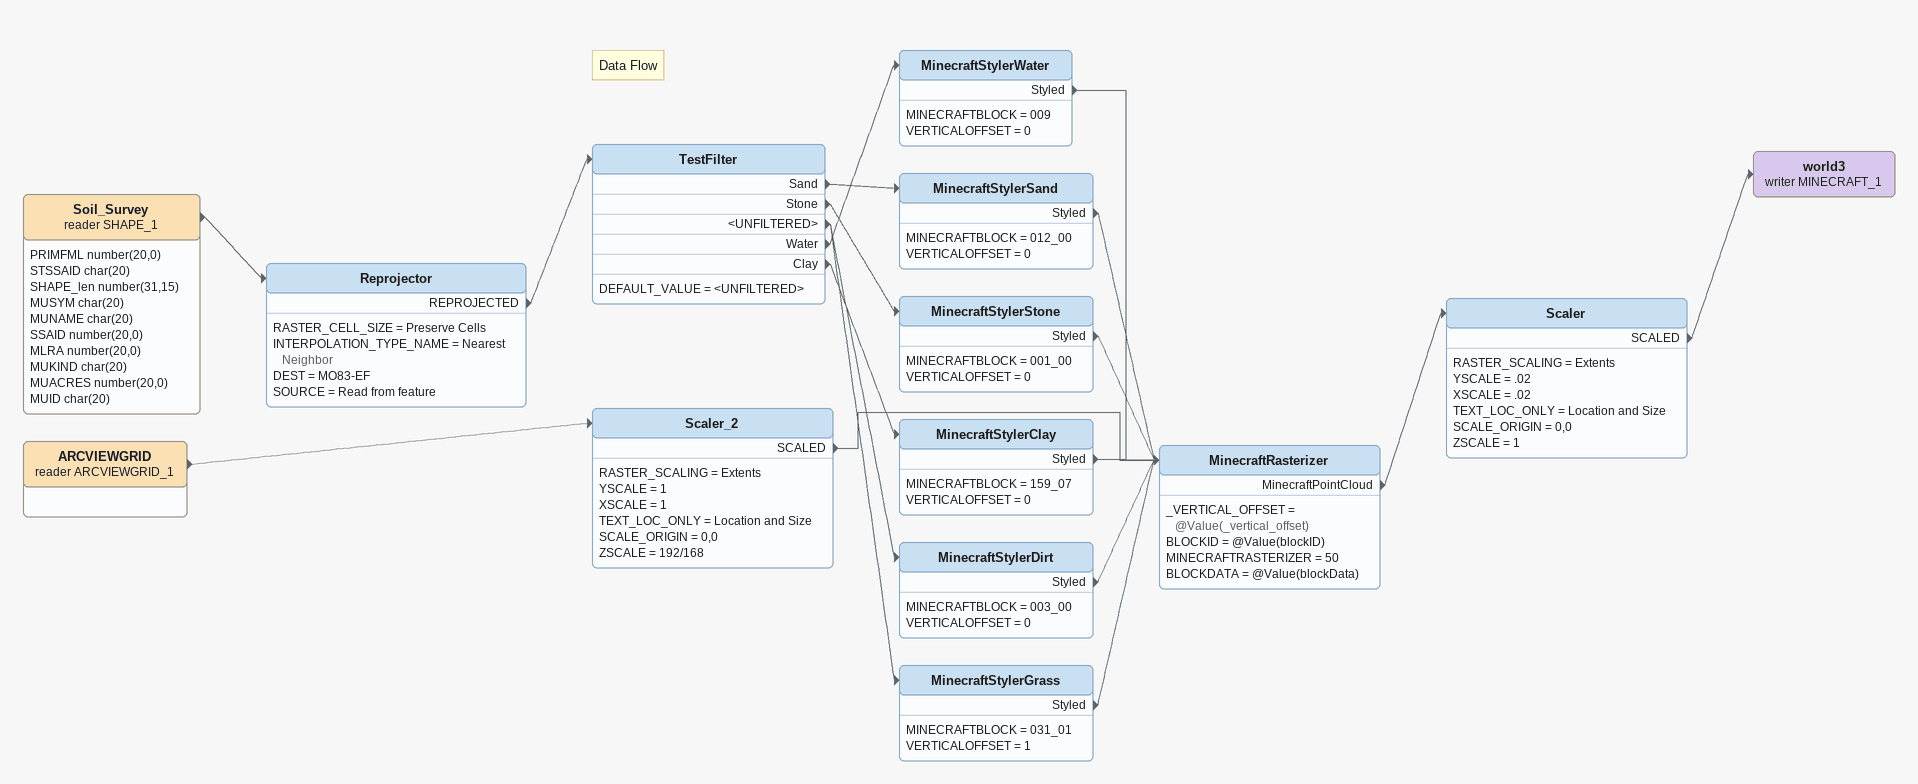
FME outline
Soil_Survey (reader SHAPE_1)
    attributes: PRIMFML number(20,0), STSSAID char(20), SHAPE_len number(31,15), MUSYM char(20), MUNAME char(20), SSAID number(20,0), MLRA number(20,0), MUKIND char(20), MUACRES number(20,0), MUID char(20)
    -> Reprojector
Reprojector
    RASTER_CELL_SIZE = Preserve Cells
    INTERPOLATION_TYPE_NAME = Nearest Neighbor
    DEST = MO83-EF
    SOURCE = Read from feature
    REPROJECTED -> TestFilter
Note: Data Flow
TestFilter
    DEFAULT_VALUE = <UNFILTERED>
    Sand -> MinecraftStylerSand
    Stone -> MinecraftStylerStone
    <UNFILTERED> -> MinecraftStylerDirt
    <UNFILTERED> -> MinecraftStylerGrass
    Water -> MinecraftStylerWater
    Clay -> MinecraftStylerClay
MinecraftStylerWater
    MINECRAFTBLOCK = 009
    VERTICALOFFSET = 0
    Styled -> MinecraftRasterizer
MinecraftStylerSand
    MINECRAFTBLOCK = 012_00
    VERTICALOFFSET = 0
    Styled -> MinecraftRasterizer
MinecraftStylerStone
    MINECRAFTBLOCK = 001_00
    VERTICALOFFSET = 0
    Styled -> MinecraftRasterizer
MinecraftStylerClay
    MINECRAFTBLOCK = 159_07
    VERTICALOFFSET = 0
    Styled -> MinecraftRasterizer
MinecraftStylerDirt
    MINECRAFTBLOCK = 003_00
    VERTICALOFFSET = 0
    Styled -> MinecraftRasterizer
MinecraftStylerGrass
    MINECRAFTBLOCK = 031_01
    VERTICALOFFSET = 1
    Styled -> MinecraftRasterizer
ARCVIEWGRID (reader ARCVIEWGRID_1)
    attributes: 
    -> Scaler_2
Scaler_2
    RASTER_SCALING = Extents
    YSCALE = 1
    XSCALE = 1
    TEXT_LOC_ONLY = Location and Size
    SCALE_ORIGIN = 0,0
    ZSCALE = 192/168
    SCALED -> MinecraftRasterizer
MinecraftRasterizer
    _VERTICAL_OFFSET = @Value(_vertical_offset)
    BLOCKID = @Value(blockID)
    MINECRAFTRASTERIZER = 50
    BLOCKDATA = @Value(blockData)
    MinecraftPointCloud -> Scaler
Scaler
    RASTER_SCALING = Extents
    YSCALE = .02
    XSCALE = .02
    TEXT_LOC_ONLY = Location and Size
    SCALE_ORIGIN = 0,0
    ZSCALE = 1
    SCALED -> world3 (writer MINECRAFT_1)
world3 (writer MINECRAFT_1)
